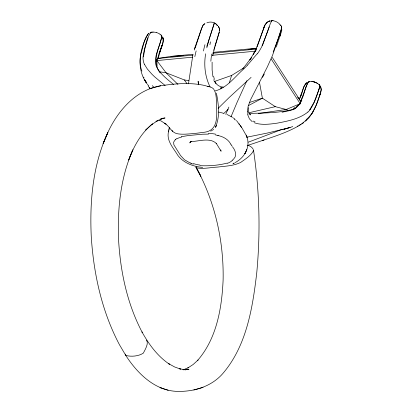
<?xml version="1.0" encoding="UTF-8"?>
<svg xmlns="http://www.w3.org/2000/svg" width="412" height="412" viewBox="0 0 412 412"><rect width="100%" height="100%" fill="white"/><g stroke="black" fill="none" stroke-linecap="round" stroke-linejoin="round"><path stroke-width="0.62" d="M214.245 22.969L214.245 22.969A4.759 0.515 -66.7 0 1 214.245 23.021L214.245 23.015A5.959 0.649 -66.7 0 1 213.988 24.21L209.095 39.423L206.814 47.823M247.334 111.75L248.168 106.157L250.594 99.678L267.352 66.893L272.517 55.399L281.314 29.659L281.71 27.506L281.247 25.946A4.681 3.348 -21.2 0 0 281.108 25.771L281.01 25.668M248.302 107.661L248.838 112.26M280.654 25.426L280.66 25.364A3.26 2.338 -22.1 0 1 280.793 25.456M280.66 25.395L279.877 24.344M143.458 56.933C144.792 48.714 145.982 39.058 150.931 32.244A4.439 2.632 75.6 0 1 151.173 32.172L151.23 32.157A4.759 2.817 75.3 0 1 151.374 32.136L151.374 32.136M212.108 62.155L212.113 69.927L212.932 76.601M214.24 23.087L214.24 23.051A4.599 0.5 -66.7 0 1 214.24 23.093A6 0.654 -66.4 0 1 213.967 24.236L206.783 46.432M198.347 84.743L198.723 81.303M168.647 130.671L168.472 131.871L169.481 127.442L168.899 129.481M168.518 131.552C166.19 140.899 173.591 148.119 177.896 155.463C183.654 163.08 193.424 166.639 202.668 167.39M205.65 53.807C203.683 64.967 205.058 76.843 210.125 87.014M212.839 55.466L214.395 48.626L219.225 32.332A5.959 4.728 32 0 0 219.236 31.842A6 4.774 31.8 0 1 219.205 32.327L214.894 46.221M281.623 31.101L281.88 29.721M192.847 55.028L188.485 83.832M212.422 55.615L212.587 54.873M157.811 58.808L158.162 57.216M157.997 58.787L161.329 47.607L161.154 48.122C162.153 44.743 164.29 40.876 162.74 37.307M195.37 47.524L201.514 28.758L203.034 25.276A6.041 4.815 32.2 0 1 204.27 24.076L204.532 23.942A4.743 3.77 31.7 0 1 204.661 23.881L204.96 23.767M213.704 50.3L213.921 49.507M214.152 48.698L214.637 47.056M306.399 119.485C314.912 112.172 318.265 100.739 321.159 90.285C321.298 88.838 321.025 87.339 320.299 86.067M158.048 57.742C158.677 50.908 164.98 44.233 162.689 37.219M194.387 49.013L201.71 28.119L203.044 25.271A5.917 4.707 31.7 0 1 204.352 24.02M229.324 82.807L231.606 75.448L243.909 67.825M196.133 166.711L196.05 167.499L200.855 176.295L195.999 167.128C214.925 201.483 223.932 240.994 223.108 280.129C221.821 308.31 216.676 338.69 197.472 360.577L198.074 360.006L193.135 364.502L187.81 368.004L188.722 367.514L183.242 369.847L185.493 369.204L182.98 369.734M276.272 46.958L281.561 31.358M318.955 89.456L319.727 86.618L319.532 85.006A4.45 2.41 -42.3 0 0 319.465 84.908L319.393 84.826A4.753 2.575 -41.9 0 0 319.285 84.712M161.895 45.948L162.071 45.428M318.945 89.445L314.145 102.171L309.613 109.911M148.083 37.719L144.272 49.898L143.026 57.026A26.749 20.827 -8.9 0 0 144.499 64.555M319.382 96.578L320.345 93.761M156.21 61.656L157.569 58.494L170.934 56.392L193.238 54.266M269.886 20.863L267.331 22.078L265.225 24.447L257.109 46.232L253.184 54.714L254.585 52.02L249.801 60.013L251.356 57.737L242.699 69.02M269.237 26.826L267.635 31.472M299.555 104.777L300.914 101.615L272.265 57.417M279.903 36.313L280.737 33.908M267.64 31.441L262.099 45.67M257.098 46.958L264.622 25.596L266.822 22.485L269.845 20.894M263.443 28.701L264.396 26.105M299.287 99.776L301.1 95.033L300.92 95.543C302.964 91.536 302.897 85.887 306.626 82.797M299.838 97.963L303.943 86.675L306.353 83.018M256.429 48.786L255.358 51.557L256.079 49.708M231.019 116.766L237.106 102.289L246.917 80.634M262.454 45.583L270.524 23.129L271.93 20.703A4.439 1.607 -87.7 0 1 272.085 20.636L272.121 20.626A4.759 1.725 -87.4 0 1 272.208 20.61L272.208 20.61M225.745 114.325L228.897 107.074M246.417 150.632C248.431 146.054 248.539 140.641 246.597 136.022M245.923 151.796L244.816 153.779L246.803 149.716C244.754 155.283 240.412 159.825 235.211 162.585M301.419 99.92C304.746 94.302 304.648 86.654 308.825 81.694A4.352 2.58 76 0 1 308.979 81.643L309.036 81.627M300.621 101.47L307.785 82.673M273.197 52.01L278.255 38.563L281.705 27.712A5.547 3.971 -21.2 0 0 281.551 26.507L281.334 26.074M312.069 113.48L316.164 105.137L320.737 92.489L321.195 89.445L320.248 85.969M262.511 77.41L264.334 73.985M215.394 127.365C220.24 116.823 218.623 104.231 216.408 93.158M313.048 111.832L309.103 117.647L305.549 121.221M156.282 60.636L157.569 58.494L192.775 55.136M271.256 21.481L271.93 20.703M300.271 102.686L300.914 101.615L297.624 97.124M190.617 141.898L190.874 141.512L189.731 142.902L191.137 141.543L190.576 141.939L191.549 141.579C199.521 141.177 210.475 137.263 216.604 143.737M215.507 126.917L216.362 125.691L215.373 127.081M298.664 104.988L298.206 105.616M257.176 53.797L247.566 65.034M149.989 33.053L150.931 32.244M310.118 109.68C314.82 102.701 317.456 94.456 319.753 86.417A5.547 3.008 -42.7 0 0 319.691 85.351L319.532 85.006M298.442 105.209L295.929 107.743A17.541 13.452 18.7 0 1 293.385 109.283M297.969 105.92L297.479 106.502M146.76 129.074L145.745 130.012L152.492 123.858C141.028 133.127 133.735 146.409 128.657 160.036L132.87 149.829C120.289 178.108 117.302 209.687 118.605 240.32C120.474 272.131 127.308 304.128 142.274 332.463L141.991 331.938C148.881 344.344 157.513 356.231 169.44 364.223L168.647 363.667L174.606 366.953L180.621 369.126L179.56 368.781L185.539 369.827L183.139 369.605L189.015 369.523L184.967 369.765M228.16 109.242L223.84 113.501M218.149 108.335L229.263 97.417L251.093 77.389M148.305 33.686C139.591 48.261 136.022 68.392 146.533 83.147L144.612 79.681L146.332 82.822M175.182 139.828L173.637 142.161L173.874 144.823L180.549 155.525L184.566 159.846L190.22 163.023M309.026 82.045L309.206 81.89M293.303 108.67L294.606 107.506M295.955 107.475L300.199 103.706L271.199 58.968M306.049 83.296L306.579 82.843M307.918 112.018C299.313 118.98 287.983 121.04 277.394 123.116C269.736 124.192 261.563 125.387 254.101 122.688M232.064 160.484L233.218 159.429A25.163 16.887 20.7 0 0 233.743 158.883C237.343 155.448 235.252 150.184 232.579 146.893M212.638 130.104L213.581 129.322M175.646 139.416L176.702 138.633M148.861 33.238C143.834 38.424 143.391 46.479 141.11 53.055C139.637 58.973 139.632 65.354 141.903 71.075M151.492 32.306L153.146 32.064M303.556 122.802C291.021 131.212 276.411 135.811 262.212 140.574M309.376 81.767L311.039 81.519A10.959 9.605 21.1 0 1 311.766 81.545A10.733 9.414 21.1 0 1 312.105 81.571A11.119 9.754 21.1 0 1 312.456 81.607A11.34 9.95 21.1 0 1 312.811 81.658A11.407 10.001 21.1 0 1 313.172 81.72A11.309 9.919 21.1 0 1 313.532 81.792A11.067 9.708 21.1 0 1 313.898 81.875L317.292 83.27L316.025 82.611A11.309 9.919 21.1 0 0 315.685 82.467A11.067 9.703 21.1 0 0 315.34 82.323M301.754 123.744L302.284 123.384M151.389 124.831L157.43 120.762L155.978 121.514L162.256 118.625L160.51 119.114M300.636 124.455L299.447 125.155M210.717 131.181L212.159 130.372M248.364 105.642L262.382 98.19L275.304 106.656L286.165 109.494L288.987 110.699M297.541 126.18L298.195 125.84M125.382 354.099L125.799 355.468C137.335 373.36 154.984 390.937 177.634 391.4C194.922 391.755 212.767 386.075 223.932 372.206C246.798 344.576 252.659 307.548 256.733 272.996C260.605 232.25 259.565 191.024 253.56 150.535L253.22 150.097M234.098 163.111L232.986 163.631L234.32 163.008M269.088 21.125L268.274 21.491M158.795 120.052L161.066 120.958L166.072 124.177L164.604 123.167C169.383 126.005 171.444 132.659 177.268 133.715C179.838 134.24 182.475 134.235 185.086 134.178C190.931 133.869 196.776 133.354 202.55 132.412C217.031 131.763 217.114 119.253 216.63 108.124C216.037 101.759 217.289 94.436 213.524 88.858C211.253 86.494 207.643 86.623 204.764 85.511C190.256 82.261 175.301 83.651 160.742 85.758C135.929 89.878 117.956 110.596 107.882 132.401L107.419 133.478C92.7 165.639 89.615 201.808 91.273 236.756C93.668 274.047 101.893 311.498 119.449 344.71L125.799 355.468C131.294 356.874 138.437 356.318 143.304 353.161C144.972 349.86 149.103 343.366 146.456 340.127M281.684 129.502L282.323 129.229M281.036 129.78L248.318 142.161M293.375 109.268C279.084 113.058 263.891 113.037 249.111 113.403M300.199 103.706L286.165 109.494L258.365 113.516M214.384 81.509L231.606 75.448M247.174 145.59L264.092 139.951M290.98 127.164L292.783 126.551M249.734 102.403L262.382 98.19L259.493 82.266M227.28 163.075C218.453 165.382 209.126 166.118 200.021 165.675M290.311 127.385L287.586 128.22M283.904 129.27L290.378 127.365M287.736 128.034L289.651 127.452M272.121 20.626L273.836 20.863A10.959 9.409 4.6 0 1 279.856 24.354M193.846 389.999L203.08 387.388M283.847 129.286L287.087 128.374M285.727 128.611L267.609 132.999L246.618 137.237M150.282 88.58L160.742 85.758M160.479 119.15L165.068 117.945L162.065 118.332M181.254 136.722L188.387 135.543L202.513 134.214L208.513 134.121M221.352 87.869L220.451 88.086L221.913 87.741M248.529 112.847L275.304 106.656M271.941 20.682L271.472 20.775A10.975 7.076 49.8 0 0 270.354 21.203M282.071 112.234L290.393 110.452L294.003 109.226A17.752 14.044 51.6 0 0 296.964 107.053M309.299 81.586L309.154 81.602A4.661 2.76 76.2 0 0 309.01 81.638L308.949 81.653A4.965 2.941 75.9 0 0 307.8 82.694M248.117 49.497L256.346 48.333M212.994 52.381L256.331 48.245M212.623 53.246L256.156 49.09M157.085 66.327L156.854 60.585L192.703 57.165M212.546 55.275L255.44 51.181M161.463 118.641L163.863 118.481L161.952 118.599M183.747 55.635L170.934 56.392L172.782 56.784M152.466 32.079L152.579 32.074M151.539 32.126L151.601 32.131A3.348 1.983 76.1 0 1 151.714 32.141L151.776 32.146M309.402 81.581L309.484 81.581A3.342 1.988 76.4 0 1 309.669 81.581M215.275 90.867C227.239 87.869 234.984 76.534 243.93 68.794A114.33 49.661 -51.2 0 0 247.576 65.05M223.458 87.092L220.992 86.814L218.448 85.665L216.681 84.208L214.987 81.942L215.903 83.373L214.559 81.21M311.766 81.545L313.898 81.875A10.697 9.378 21.1 0 1 315.376 82.338M272.718 20.662L273.084 20.713M207.591 86.443L208.822 86.623M159.799 71.817L166.067 72.78L184.385 79.954L188.814 80.623M215.502 134.93L217.649 135.409M218.612 112.054L223.69 113.3M238.893 123.966L239.707 124.151M218.69 135.677C223.598 136.794 228.3 139.503 230.735 144.071M215.177 23.35L212.916 22.377A10.815 8.853 46.4 0 0 206.891 22.861M156.725 32.625L157.085 32.744A11.129 9.759 21.1 0 1 159.393 33.82L159.537 33.908A11.052 9.692 21.1 0 1 160.011 34.217M168.148 390.257L160.005 387.574L161.03 387.913M193.264 164.187L191.214 163.435M272.45 20.636L272.44 20.631A3.348 1.215 -88.2 0 0 272.347 20.61M247.998 145.271C250.161 146.049 252.329 147.331 253.303 149.515M226.914 114.423L232.595 117.363M196.328 167.802C203.337 169.25 210.65 167.375 217.737 167.066C225.426 166.093 233.527 165.943 240.613 162.467C245.217 159.15 251.073 155.726 253.56 150.535M252.242 121.72L249.44 118.883L247.684 114.691M160.011 34.217L161.226 35.267M161.303 35.195L161.288 35.18A3.281 1.782 -43 0 0 161.113 35.061L161.128 35.102M165.14 85.526L155.144 77.265A114.33 88.848 -8 0 1 151.884 74.17L147.352 69.025L144.555 64.54M173.529 84.46C167.385 79.289 160.551 74.309 156.715 67.068A15.826 12.288 27.6 0 1 155.762 64.329C153.923 54.286 161.174 45.191 161.664 35.607A4.357 2.359 -42.6 0 0 161.602 35.504L161.586 35.484A4.692 2.544 -42.9 0 0 161.442 35.314L161.406 35.278M319.212 84.651L319.166 84.62A3.342 1.802 -42 0 0 318.991 84.532L317.904 83.667A10.933 9.584 21.1 0 0 317.297 83.26M215.162 23.36A10.841 8.106 -13.1 0 1 215.708 23.757L217.124 25.209A10.068 7.555 -13.7 0 1 217.212 25.328M318.986 84.506L319.187 84.836M249.214 113.455L250.465 114.948L249.523 113.717M154.139 87.452L152.26 85.65M177.927 84.398L166.067 72.78L156.854 60.585M236.462 120.484L242.199 128.312L246.711 136.305M235.036 119.82L235.278 120.113M216.176 143.201L221.095 151.245L220.775 149.906M172.031 130.439L172.736 131.413M184.385 79.954L186.919 83.615M218.35 26.317L219.256 28.186L219.586 31.183L219.313 28.33L218.319 26.193M217.124 25.209L217.443 25.693A10.068 7.555 -13.7 0 0 217.33 25.508M160.165 72.955C151.503 62.047 158.805 48.498 161.854 36.962A5.696 3.09 -42.2 0 0 161.828 36.035L161.664 35.607M241.52 127.277L240.366 125.552M230.808 144.174L231.441 145.132M149.561 87.483L150.112 88.312M231.585 145.348L232.157 146.229M148.191 85.938L149.994 88.791M148.495 85.83L147.475 84.187M146.986 83.368L146.054 81.756M143.68 77.116L144.025 77.863M162.956 37.878L162.591 36.982M246.222 135.074L247.082 137.263M214.286 81.385L214.044 80.726M213.849 80.144L213.72 79.748M219.524 29.329L219.256 28.186M163.188 38.872L163.24 39.14L163.054 38.187M198.543 84.723L197.992 81.37M310.133 109.69A30.596 23.762 22 0 1 307.939 112.033M254.987 121.777A18.21 11.011 -16.8 0 1 253.061 121.056M247.936 114.624A18.246 15.388 -31.9 0 1 247.823 111.704M314.263 81.967A10.223 8.966 21.1 0 1 314.989 82.194M233.228 117.93A4.429 3.559 2.1 0 1 234.969 119.305M234.613 119.568A4.939 2.266 -53.8 0 1 234.861 119.65M153.146 32.095A10.975 9.594 20.8 0 1 156.72 32.651M203.487 50.954A57.057 24.184 85 0 1 204.965 44.671M262.279 45.634A26.749 11.871 -51.1 0 1 257.335 53.869M215.723 23.747A10.604 7.957 -13.7 0 1 215.94 23.927A10.975 8.235 -13.7 0 1 216.156 24.117A11.186 8.395 -13.7 0 1 216.362 24.318A11.242 8.436 -13.6 0 1 216.568 24.529A11.145 8.364 -13.6 0 1 216.763 24.746A10.903 8.178 -13.7 0 1 216.949 24.972A10.532 7.9 -13.7 0 1 217.495 25.781M210.862 61.264A29.211 12.525 84.5 0 1 211.814 54.044M214.395 79.449A30.019 25.276 -83.3 0 1 213.668 76.375M194.443 50.058A42.076 35.401 20 0 1 195.19 47.462M204.362 24.03A4.578 3.641 31.8 0 1 204.532 23.942M194.845 56.665A57.057 31.07 84.1 0 1 196.169 50.892M210.527 41.823A42.076 10.424 -65.2 0 1 209.888 44.733M306.523 119.578A26.749 20.234 -7.7 0 1 302.217 123.332M301.826 100.142A52.082 42.312 30 0 1 300.786 102.011M191.235 163.353A25.158 15.744 25.3 0 1 190.251 162.941M199.882 165.068A23.283 15.136 25.6 0 1 193.372 163.559M232.208 160.598A23.283 16.186 26.7 0 1 227.465 163.307M217.675 135.321A25.158 14.116 12.9 0 1 218.72 135.589M208.184 133.4A23.283 12.448 12.8 0 1 215.589 134.168M177.011 138.787A23.283 11.196 12.5 0 1 181.651 137.036M175.218 139.843A25.163 12.973 17.4 0 1 175.682 139.436M162.04 45.397L159.82 51.758L162.04 45.397M103.51 142.64L103.103 143.654L107.882 132.401L103.51 142.64M161.355 35.54L161.525 36.05L161.355 35.54"/></g></svg>
